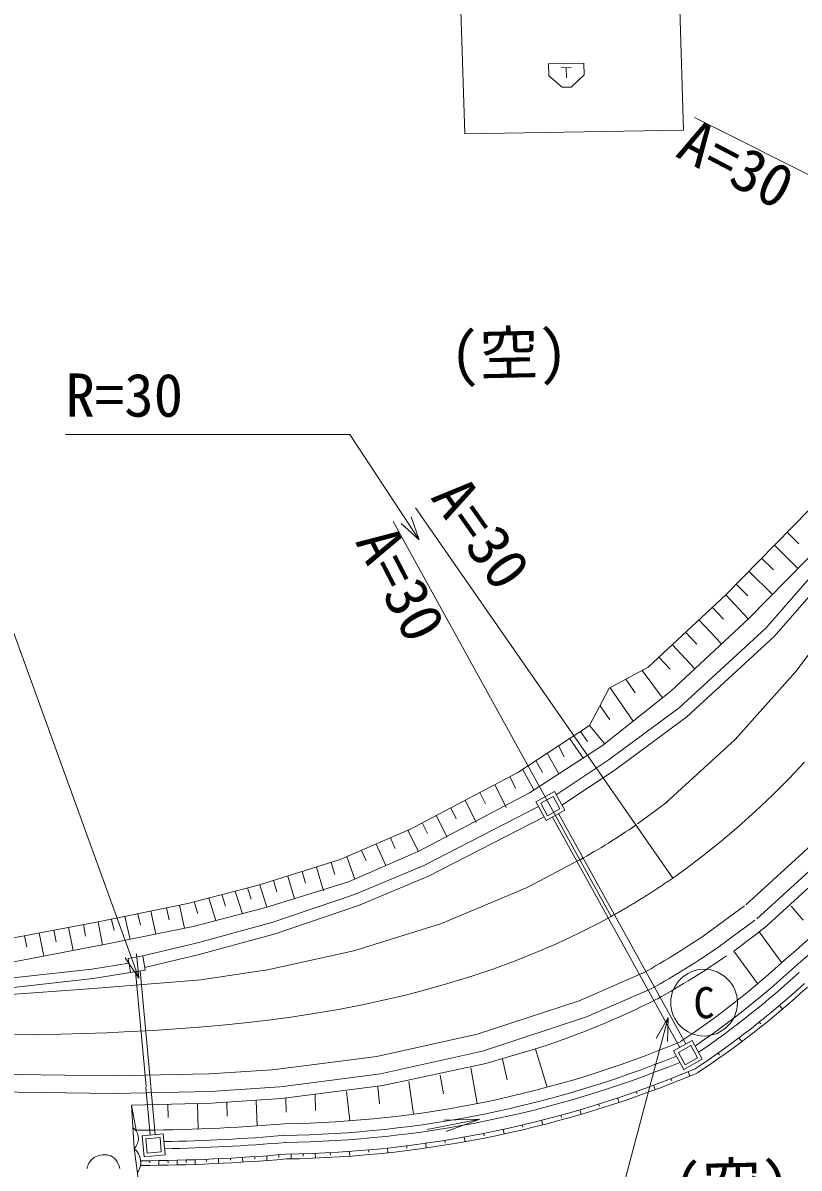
# Model space of a CAD drawing. Units: millimetres, scale not verified. Extents: x 40000 to 680000, y 20000 to 380000.
# Drawn here: x 291026 to 323958, y 260129 to 308688 of the extents above; entities that cross this region are included whole.
import ezdxf
from ezdxf.enums import TextEntityAlignment as Align

# ---------------------------------------------------------------- set-up
doc = ezdxf.new("R2010")
doc.units = ezdxf.units.MM
doc.header["$LTSCALE"] = 1000
doc.linetypes.add('CHAIN', pattern=[18.5, 12, -1.5, 3.5, -1.5])
for name, color, linetype, lineweight in [('M-BGD', 7, 'Continuous', 13), ('M-BMK', 2, 'CHAIN', 13), ('M-STR-HTXT', 7, 'Continuous', 13)]:
    doc.layers.add(name, color=color, linetype=linetype, lineweight=lineweight)
doc.styles.add('ＭＳ ゴシック', font='')
doc.styles.get('ＭＳ ゴシック').set_extended_font_data('MS Gothic')

# ---------------------------------------------------------------- blocks, each defined once
blk = doc.blocks.new('open_arrow')
at = {"color": 0, "linetype": 'Continuous', "lineweight": -2}
blk.add_lwpolyline([(7.5, 1.25), (0, 0), (7.5, -1.25)], dxfattribs=at)

msp = doc.modelspace()

# ---------------------------------------------------------------- linework, layer by layer
at = {"layer": 'M-BGD'}
for p, q in [((319053, 304142), (318881, 309824)), ((309771, 303978), (309599, 309660)), ((313327, 306949), (314827, 306981)), ((313338, 306449), (313327, 306949)), ((314827, 306981), (314837, 306481)), ((313904, 305961), (313338, 306449)), ((313869, 306783), (314292, 306792)), ((314081, 306787), (314090, 306365)), ((314837, 306481), (314292, 305969)), ((314292, 305969), (313904, 305961)), ((336065, 296404), (319515, 304672)), ((319053, 304142), (309771, 303978)), ((304892, 291239), (292834, 291239)), ((307836, 286767), (304892, 291239)), ((318594, 272424), (307678, 288128)), ((315989, 270804), (306734, 287540)), ((307836, 286767), (307495, 287739)), ((326166, 287860), (321820, 283438)), ((307836, 286767), (307077, 287465)), ((323448, 287092), (323947, 286601)), ((322907, 286541), (323905, 285559)), ((322365, 285990), (322865, 285499)), ((321824, 285439), (322822, 284457)), ((321282, 284888), (321782, 284397)), ((320843, 284440), (321798, 283417)), ((320276, 283911), (320754, 283400)), ((321820, 283438), (318509, 280345)), ((319710, 283382), (320665, 282359)), ((319143, 282853), (319621, 282342)), ((318577, 282324), (319532, 281301)), ((318010, 281795), (318488, 281284)), ((317554, 281369), (315901, 280473)), ((317295, 281228), (318167, 280075)), ((316608, 280856), (316996, 280282)), ((315901, 280473), (315069, 278891)), ((318509, 280345), (315614, 278053)), ((315938, 280493), (316911, 279080)), ((315511, 279731), (315932, 279135)), ((315069, 278891), (315715, 278124)), ((314226, 278331), (314811, 277492)), ((314685, 278636), (314974, 278222)), ((312526, 276044), (315614, 278053)), ((313749, 278032), (313985, 277574)), ((312790, 277408), (313067, 276900)), ((313275, 277724), (313766, 276850)), ((312222, 277039), (312709, 276163)), ((311042, 276391), (311530, 275418)), ((311683, 276730), (311930, 276236)), ((307828, 273563), (312526, 276044)), ((310416, 276060), (310656, 275580)), ((313579, 276091), (312791, 275655)), ((313520, 275887), (312995, 275596)), ((313811, 275362), (313520, 275887)), ((314015, 275303), (313579, 276091)), ((312895, 275467), (308097, 272992)), ((309176, 275405), (309409, 274939)), ((309789, 275729), (310263, 274783)), ((313227, 274867), (312791, 275655)), ((313286, 275071), (312995, 275596)), ((313811, 275362), (313286, 275071)), ((317101, 274724), (318386, 275679)), ((313137, 275029), (308234, 272501)), ((308562, 275081), (309023, 274161)), ((314015, 275303), (313227, 274867)), ((318892, 265248), (313492, 275014)), ((319155, 265393), (313754, 275159)), ((307360, 274450), (307809, 273553)), ((307962, 274764), (308189, 274311)), ((306619, 274129), (306815, 273682)), ((304841, 272269), (307828, 273563)), ((305395, 273599), (305591, 273152)), ((306019, 273869), (306421, 272954)), ((304107, 273088), (304256, 272581)), ((304766, 273326), (305110, 272386)), ((302263, 272513), (302544, 271553)), ((302874, 272704), (303019, 272207)), ((303485, 272894), (303779, 271891)), ((300558, 272007), (300708, 271527)), ((301077, 272142), (301376, 271189)), ((301338, 271177), (304841, 272269)), ((301663, 272326), (301805, 271841)), ((298908, 271576), (299207, 270621)), ((299473, 271724), (299626, 271238)), ((300039, 271872), (300338, 270916)), ((296448, 271025), (296669, 270049)), ((297116, 271161), (297231, 270651)), ((297670, 271274), (297877, 270296)), ((298256, 270373), (301338, 271177)), ((298292, 271416), (298447, 270923)), ((320099, 270113), (321642, 271246)), ((323624, 271238), (324131, 270648)), ((294213, 270570), (294399, 269587)), ((294788, 270672), (294896, 270198)), ((295357, 270803), (295578, 269827)), ((295902, 270914), (296013, 270424)), ((320508, 269484), (322086, 270642)), ((291723, 270099), (291908, 269117)), ((292345, 270217), (292438, 269726)), ((292968, 270335), (293154, 269352)), ((293591, 270452), (293683, 269961)), ((294406, 269589), (298256, 270373)), ((322187, 270088), (322395, 270249)), ((322258, 270141), (323221, 268839)), ((289609, 268682), (294406, 269589)), ((291100, 269982), (291193, 269490)), ((295491, 269023), (296122, 269128)), ((295590, 268422), (295491, 269023)), ((296122, 269128), (296221, 268526)), ((321188, 269333), (322193, 267958)), ((294002, 268173), (290121, 267737)), ((295585, 268427), (294002, 268173)), ((294019, 267743), (298582, 268111)), ((296221, 268526), (295590, 268422)), ((295806, 268465), (296250, 263588)), ((296005, 268490), (296449, 263607)), ((298581, 268110), (301294, 268516)), ((290100, 267456), (294019, 267743)), ((323256, 266873), (323130, 267028)), ((322329, 266240), (322267, 266319)), ((321526, 265492), (321403, 265649)), ((312771, 265178), (313264, 263555)), ((319415, 265537), (318627, 265102)), ((319360, 265326), (318835, 265036)), ((319651, 264801), (319360, 265326)), ((319851, 264750), (319415, 265537)), ((311368, 264750), (311571, 263875)), ((319063, 264314), (318627, 265102)), ((319125, 264511), (318835, 265036)), ((319851, 264750), (319063, 264314)), ((319651, 264801), (319125, 264511)), ((320580, 264927), (320518, 265005)), ((298923, 264125), (301833, 264315)), ((310035, 264386), (310293, 262864)), ((319322, 264031), (319246, 264216)), ((307403, 263800), (307594, 262416)), ((308732, 264074), (308869, 263282)), ((318555, 263831), (318519, 263924)), ((296248, 263563), (296432, 261533)), ((296448, 263573), (296632, 261551)), ((298987, 263378), (301929, 263571)), ((303424, 263229), (303446, 262570)), ((304759, 263383), (304894, 262133)), ((306079, 263570), (306162, 262848)), ((317083, 263283), (317050, 263377)), ((317856, 263457), (317787, 263644)), ((295632, 262799), (299023, 262884)), ((295632, 262799), (295753, 260960)), ((295830, 261733), (295632, 262799)), ((297176, 262824), (297195, 262271)), ((298428, 262849), (298463, 261786)), ((299029, 262879), (301993, 263075)), ((299678, 262906), (299697, 262337)), ((300928, 262988), (300964, 261921)), ((302176, 263096), (302197, 262494)), ((315487, 262750), (315457, 262846)), ((316319, 262914), (316256, 263104)), ((313873, 262276), (313846, 262372)), ((314710, 262410), (314654, 262602)), ((310408, 262208), (308182, 261772)), ((311443, 261577), (311401, 261772)), ((312242, 261860), (312219, 261958)), ((313084, 261964), (313035, 262158)), ((296084, 261501), (296980, 261583)), ((296084, 261501), (296166, 260605)), ((296247, 261366), (296844, 261420)), ((296247, 261366), (296301, 260768)), ((296844, 261420), (296899, 260822)), ((296980, 261583), (297062, 260687)), ((308942, 261206), (308926, 261305)), ((309789, 261249), (309754, 261446)), ((310598, 261503), (310579, 261601)), ((295753, 260960), (296876, 252652)), ((296301, 260768), (296899, 260822)), ((304068, 260782), (304076, 260682)), ((304880, 260834), (304895, 260634)), ((305691, 260899), (305698, 260800)), ((306500, 260979), (306516, 260780)), ((307309, 261073), (307317, 260974)), ((308117, 261182), (308132, 260982)), ((296025, 260439), (296026, 260239)), ((296166, 260605), (297062, 260687)), ((296411, 260442), (296411, 260351)), ((296797, 260447), (296798, 260247)), ((297182, 260454), (297183, 260357)), ((297568, 260463), (297569, 260263)), ((297954, 260473), (297954, 260364)), ((298340, 260486), (298341, 260286)), ((298806, 260504), (298809, 260407)), ((299320, 260527), (299327, 260327)), ((299833, 260553), (299837, 260462)), ((300347, 260583), (300354, 260383)), ((300860, 260616), (300864, 260515)), ((301374, 260652), (301381, 260452)), ((301887, 260692), (301891, 260582)), ((302401, 260721), (302408, 260521)), ((302915, 260733), (302918, 260641)), ((303429, 260752), (303436, 260552))]:
    msp.add_line(p, q, dxfattribs=at)
for points in [[(335836, 303659), (334815, 301689), (333003, 298088), (332939, 297961), (332832, 297746), (331047, 294205), (329219, 290758), (328472, 289412), (326929, 287275), (322905, 282677), (319188, 279257), (316148, 277018), (313895, 275520)], [(317554, 281369), (320843, 284440), (325073, 288744), (327042, 291727), (328957, 294914), (328940, 295678), (327948, 296259)], [(318324, 275632), (321239, 278303), (323820, 281183), (326124, 284253), (328211, 287488), (329886, 290399)], [(328066, 289704), (326538, 287587), (322546, 283026), (318870, 279643), (315861, 277427), (313652, 275959)], [(321704, 271293), (325112, 274398), (328066, 277688), (330643, 281118), (332919, 284644), (334703, 287744)], [(322165, 270701), (325640, 273865), (328645, 277211), (331259, 280690), (333561, 284257), (335360, 287382)], [(322472, 270307), (325992, 273510), (329031, 276894), (331670, 280405), (333989, 283998), (335798, 287141)], [(307361, 274447), (312019, 276907), (315069, 278891)], [(286688, 269659), (289495, 269678), (294213, 270570), (298030, 271347), (301063, 272139), (304493, 273208), (307431, 274480)], [(296122, 269128), (298374, 269667), (301582, 270536), (305093, 271730), (308102, 272987)], [(301279, 268514), (305069, 269347), (308785, 270499), (312423, 272029), (314645, 273194)], [(296204, 268633), (298498, 269182), (301728, 270057), (305270, 271262), (308234, 272501)], [(266351, 267703), (279517, 267932), (286074, 268035), (290094, 268137), (293948, 268570), (295521, 268821)], [(301849, 264317), (306042, 264866), (310300, 265803), (314624, 267227), (317344, 268402)], [(301950, 263573), (306201, 264133), (310530, 265089), (314937, 266545), (317712, 267748)], [(302004, 263076), (306290, 263625), (310660, 264565), (312916, 265226)], [(286769, 264236), (290785, 264102), (294835, 264040), (298922, 264125)], [(286773, 263486), (290795, 263352), (294866, 263291), (298986, 263377)], [(295145, 260112), (295113, 260211), (295073, 260306), (295024, 260394), (294966, 260475), (294899, 260547), (294823, 260607), (294760, 260643), (294692, 260669), (294621, 260687), (294546, 260696), (294469, 260698), (294393, 260693), (294317, 260681), (294243, 260662), (294172, 260638), (294106, 260607), (294052, 260576), (294000, 260539), (293952, 260496), (293907, 260449), (293866, 260398), (293830, 260343), (293800, 260286), (293776, 260227), (293759, 260167), (293750, 260105)]]:
    msp.add_lwpolyline(points, dxfattribs=at)
msp.add_circle((319924, 267144), 1414, dxfattribs=at)
for centre, radius, start, end in [((301476, 297051), 27250, 298.9424, 304.8056), ((282564, 316804), 62873, 310.58297, 315.51874), ((282564, 316804), 63373, 310.56275, 315.52379), ((301476, 297051), 32750, 298.9424, 304.8056), ((290333, 311307), 52095, 306.3192, 308.1028), ((301476, 297051), 33500, 298.9424, 304.8056), ((301476, 297051), 34000, 298.9424, 304.8052), ((299104, 295350), 35840, 303.5785, 312.8126), ((299104, 295350), 36340, 304.2267, 312.7471), ((299104, 295350), 36640, 304.1833, 312.7087), ((299104, 295350), 37140, 303.3855, 312.4688), ((299104, 295350), 37340, 303.3569, 312.4633), ((301637, 299625), 36201, 288.1363, 296.7169), ((301527, 307288), 45281, 270.7592, 292.6043), ((301522, 307293), 45781, 270.7592, 292.1069), ((301522, 307293), 46081, 270.7592, 292.1516), ((301522, 307293), 46581, 270.8172, 292.7576), ((301522, 307293), 46781, 270.8258, 292.7804), ((295342, 261378), 587, 314.453, 52.002), ((295619, 337909), 76176, 270.15879, 274.90122), ((295614, 337914), 76676, 271.04376, 274.90122), ((295242, 260362), 786, 325.9144, 49.4852), ((295614, 337914), 76976, 271.06, 274.90122), ((295614, 337914), 77476, 270.30406, 274.86655), ((295614, 337914), 77676, 270.30406, 274.86134)]:
    msp.add_arc(centre, radius, start, end, dxfattribs=at)
at = {"layer": 'M-BMK'}
for points in [[(324189, 277346), (323515, 276634), (322824, 275940), (322114, 275265), (321386, 274609), (320639, 273975), (319874, 273363), (319090, 272776), (318595, 272424)], [(290675, 265773), (291654, 265789), (292634, 265809), (293613, 265837), (294592, 265871), (295571, 265914), (296550, 265966), (297527, 266029), (298504, 266103), (299480, 266190), (300455, 266290), (301428, 266404), (302399, 266535), (303368, 266681), (304333, 266846), (305296, 267029), (306255, 267231), (307209, 267454), (308158, 267698), (309100, 267964), (310037, 268253), (310965, 268566), (311885, 268904), (312794, 269267), (313694, 269656), (314581, 270072), (315454, 270515), (315989, 270804)]]:
    msp.add_lwpolyline(points, dxfattribs=at)
msp.add_arc((301471, 297057), 30000, 298.9434, 304.8046, dxfattribs=at)
at = {"layer": 'M-STR-HTXT'}
for p, q in [((295948, 268183), (289714, 285351)), ((295948, 268183), (295372, 269038)), ((295948, 268183), (295842, 269208)), ((318396, 266521), (313536, 248224)), ((318396, 266521), (317898, 265619)), ((318396, 266521), (318381, 265491))]:
    msp.add_line(p, q, dxfattribs=at)

# ---------------------------------------------------------------- block references
at = {"layer": 'M-BGD', "xscale": 200, "yscale": 200, "rotation": 191.1}
msp.add_blockref('open_arrow', (310408, 262208), dxfattribs=at)

# ---------------------------------------------------------------- texts
at = {"layer": 'M-BGD', "style": 'ＭＳ ゴシック'}
for rotation, p in [(332.373, (319515, 304672)), (297.346, (306734, 287540))]:
    msp.add_text('A=30', height=1833, rotation=rotation, dxfattribs=at).set_placement(p, align=Align.TOP_LEFT)
for s, rotation, p in [('(空)', 1.263, (309183, 293164)), ('A=30', 305.144, (307842, 288242)), ('(空)', 1.263, (318634, 257894))]:
    msp.add_text(s, height=1833, rotation=rotation, dxfattribs=at).set_placement(p, align=Align.BOTTOM_LEFT)
msp.add_text('R=30', height=1833, dxfattribs=at).set_placement((292834, 291439), align=Align.BOTTOM_LEFT)
msp.add_text('C', height=1320, dxfattribs=at).set_placement((319924, 267144), align=Align.MIDDLE_CENTER)

doc.saveas('drawing.dxf')
